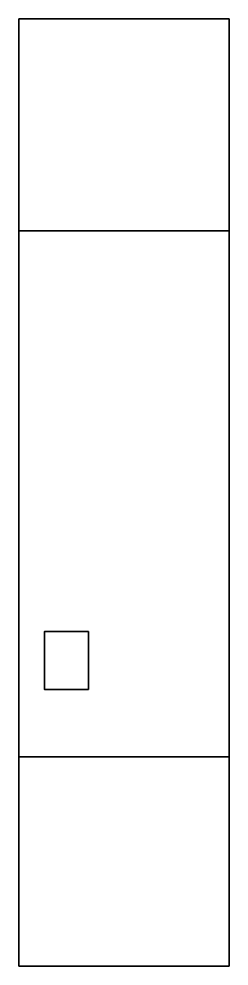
# Model space of a CAD drawing. Header units: inches. Extents: x 0.2 to 18.2, y -81 to 0.
import ezdxf

# ---------------------------------------------------------------- set-up
doc = ezdxf.new("R2010")
doc.units = ezdxf.units.IN
doc.header["$MEASUREMENT"] = 0
doc.layers.add('Layer 1', color=7, linetype='Continuous')

# ---------------------------------------------------------------- blocks, each defined once
blk = doc.blocks.new('block 4')
at = {"layer": 'Layer 1', "lineweight": 0}
blk.add_lwpolyline([(94.449, 0), (94.449, -81), (112.449, -81), (112.449, 0), (94.449, 0)], dxfattribs=at)
blk = doc.blocks.new('block 5')
at = {"layer": 'Layer 1', "color": 7, "lineweight": 35}
blk.add_lwpolyline([(94.449, 0), (94.449, -81), (112.449, -81), (112.449, 0), (94.449, 0)], dxfattribs=at)
blk = doc.blocks.new('block 3')
at = {"layer": 'Layer 1'}
for name in ['block 4', 'block 5']:
    blk.add_blockref(name, (0, 0), dxfattribs=at)
blk = doc.blocks.new('block 2')
at = {"layer": 'Layer 1', "color": 7, "lineweight": 35}
blk.add_lwpolyline([(112.446, -63.109), (94.449, -63.109), (94.449, -18.109), (112.446, -18.109), (112.446, -63.109)], dxfattribs=at)
at = {"layer": 'Layer 1'}
blk.add_blockref('block 3', (0, 0), dxfattribs=at)

msp = doc.modelspace()

# ---------------------------------------------------------------- linework, layer by layer
at = {"layer": 'Layer 1', "color": 7, "lineweight": 35}
msp.add_lwpolyline([(6.139, -57.339), (2.375, -57.339), (2.375, -52.4), (6.139, -52.4), (6.139, -57.339)], dxfattribs=at)

# ---------------------------------------------------------------- block references
at = {"layer": 'Layer 1'}
msp.add_blockref('block 2', (-94.259, 0), dxfattribs=at)

doc.saveas('drawing.dxf')
